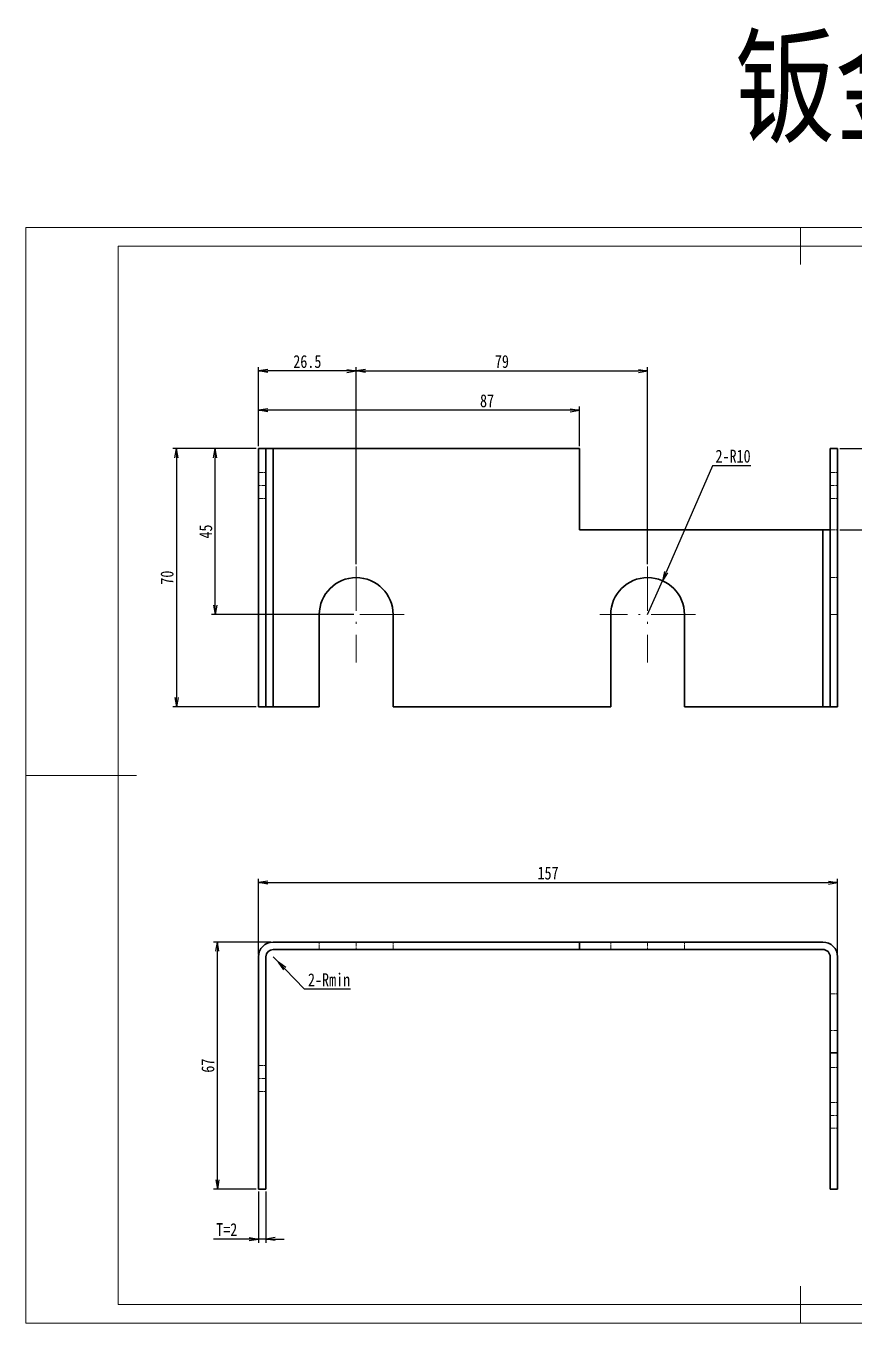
# Model space of a CAD drawing. Header units: millimetres. Extents: x -15766 to 80009, y -9701 to 15159.
# Drawn here: x -3891 to -3666.5, y 2838.5 to 3190.2 of the extents above; entities that cross this region are included whole.
import ezdxf

# ---------------------------------------------------------------- set-up
doc = ezdxf.new("R2010")
doc.units = ezdxf.units.MM
for name, pattern in [('CENTER-HOKUTO_1', [16, 13, -1, 1, -1]), ('DASHDOT', [18.5, 12, -3, 0.5, -3]), ('DASHED', [15, 12, -3]), ('HIDDEN-HOKUTO_1', [2, 1, -1])]:
    doc.linetypes.add(name, pattern=pattern)
doc.layers.get('DEFPOINTS').update_dxf_attribs({"lineweight": 18})
for name, color, linetype, lineweight in [('AM_7', 2, 'CENTER-HOKUTO_1', 18), ('AM_HID', 1, 'HIDDEN-HOKUTO_1', 18), ('AM_VIS', 7, 'Continuous', 18), ('CDRAFT0', 7, 'Continuous', 18), ('DIM', 253, 'Continuous', 20), ('title_frame', 7, 'Continuous', 18), ('word_dim', 9, 'Continuous', 18), ('粗实线层_1', 7, 'Continuous', 15)]:
    doc.layers.add(name, color=color, linetype=linetype, lineweight=lineweight)
doc.styles.add('DIM', font='', dxfattribs={"width": 0.8})
doc.styles.get('DIM').set_extended_font_data('NSimSun')
doc.dimstyles.new('1-1$0', dxfattribs={"dimtxt": 3.5, "dimasz": 2.5, "dimexe": 1, "dimexo": 0.625, "dimgap": 0.8, "dimtad": 1, "dimdsep": 46, "dimtxsty": 'DIM', "dimblk": 'OPEN', "dimcen": 0, "dimdle": 5, "dimclrd": 256, "dimclre": 256, "dimclrt": 3, "dimazin": 3, "dimtfac": 0.5, "dimtmove": 0, "dimatfit": 3, "dimldrblk": 'OPEN', "dimfxl": 0, "dimtolj": 1, "dimarcsym": 0})
doc.dimstyles.new('1-1$4', dxfattribs={"dimtxt": 3.5, "dimasz": 2.5, "dimexe": 1, "dimexo": 0.625, "dimgap": 0.8, "dimtad": 1, "dimtih": 1, "dimtoh": 1, "dimzin": 12, "dimdsep": 46, "dimtxsty": 'DIM', "dimblk": 'OPEN', "dimcen": 0, "dimdle": 5, "dimclrd": 256, "dimclre": 256, "dimclrt": 3, "dimazin": 3, "dimtfac": 0.5, "dimtmove": 0, "dimatfit": 3, "dimldrblk": 'OPEN', "dimfxl": 0, "dimtolj": 1, "dimarcsym": 0})

# ---------------------------------------------------------------- blocks, each defined once
blk = doc.blocks.new('*X1587')
at = {"layer": 'CDRAFT0'}
for p, q in [((420, 297), (0, 297)), ((0, 297), (0, 0)), ((420, 0), (420, 297)), ((0, 0), (420, 0))]:
    blk.add_line(p, q, dxfattribs=at)
at = {"layer": '粗实线层_1'}
for p, q in [((210, 297), (210, 287)), ((415, 292), (25, 292)), ((25, 292), (25, 5)), ((415, 5), (415, 292)), ((0, 148.5), (30, 148.5)), ((420, 148.5), (410, 148.5)), ((210, 0), (210, 10)), ((25, 5), (415, 5))]:
    blk.add_line(p, q, dxfattribs=at)
blk = doc.blocks.new('_OPEN')
at = {"color": 0, "linetype": 'ByBlock', "lineweight": -2}
for p, q in [((-1, 0.166667), (0, 0)), ((-1, -0.166667), (0, 0)), ((0, 0), (-1, 0))]:
    blk.add_line(p, q, dxfattribs=at)
blk = doc.blocks.new('*D1787')
at = {"layer": 'DEFPOINTS', "color": 0, "transparency": 16777216}
for p in [(-3839.08, 2941.78), (-3823.93, 2941.78), (-3827.93, 2874.78)]:
    blk.add_point(p, dxfattribs=at)
at = {"layer": 'word_dim', "linetype": 'Continuous', "lineweight": -2, "transparency": 16777216}
for p, q in [((-3824.55, 2941.78), (-3840.08, 2941.78)), ((-3839.08, 2877.28), (-3839.08, 2939.28)), ((-3828.55, 2874.78), (-3840.08, 2874.78))]:
    blk.add_line(p, q, dxfattribs=at)
at = {"layer": 'word_dim', "lineweight": -2, "transparency": 16777216, "xscale": 2.5, "yscale": 2.5, "zscale": 2.5}
for p, rotation in [((-3839.08, 2941.78), 90), ((-3839.08, 2874.78), 270)]:
    blk.add_blockref('_OPEN', p, dxfattribs=dict(at, rotation=rotation))
at = {"layer": 'word_dim', "color": 3, "transparency": 16777216, "insert": (-3841.63, 2908.28), "char_height": 3.5, "attachment_point": 5, "rotation": 90, "style": 'DIM'}
blk.add_mtext('\\A1;67', dxfattribs=at)
blk = doc.blocks.new('*D1788')
at = {"layer": 'DEFPOINTS', "color": 0, "transparency": 16777216}
for p in [(-3827.93, 2874.78), (-3825.93, 2874.78), (-3827.93, 2861.27)]:
    blk.add_point(p, dxfattribs=at)
at = {"layer": 'word_dim', "linetype": 'Continuous', "lineweight": -2, "transparency": 16777216}
for p, q in [((-3827.93, 2874.16), (-3827.93, 2860.27)), ((-3825.93, 2874.16), (-3825.93, 2860.27)), ((-3830.43, 2861.27), (-3840.14, 2861.27)), ((-3825.93, 2861.27), (-3827.93, 2861.27)), ((-3823.43, 2861.27), (-3820.93, 2861.27))]:
    blk.add_line(p, q, dxfattribs=at)
at = {"layer": 'word_dim', "lineweight": -2, "transparency": 16777216, "xscale": 2.5, "yscale": 2.5, "zscale": 2.5}
blk.add_blockref('_OPEN', (-3827.93, 2861.27), dxfattribs=at)
at = {"layer": 'word_dim', "lineweight": -2, "transparency": 16777216, "xscale": 2.5, "yscale": 2.5, "zscale": 2.5, "rotation": 180}
blk.add_blockref('_OPEN', (-3825.93, 2861.27), dxfattribs=at)
at = {"layer": 'word_dim', "color": 3, "transparency": 16777216, "insert": (-3836.54, 2863.82), "char_height": 3.5, "attachment_point": 5, "style": 'DIM'}
blk.add_mtext('\\A1;T=2', dxfattribs=at)
blk = doc.blocks.new('*D1789')
at = {"layer": 'DEFPOINTS', "color": 0, "transparency": 16777216}
for p in [(-3670.93, 2957.92), (-3827.93, 2937.78), (-3670.93, 2937.78)]:
    blk.add_point(p, dxfattribs=at)
at = {"layer": 'word_dim', "linetype": 'Continuous', "lineweight": -2, "transparency": 16777216}
for p, q in [((-3827.93, 2938.41), (-3827.93, 2958.92)), ((-3825.43, 2957.92), (-3673.43, 2957.92)), ((-3670.93, 2938.41), (-3670.93, 2958.92))]:
    blk.add_line(p, q, dxfattribs=at)
at = {"layer": 'word_dim', "lineweight": -2, "transparency": 16777216, "xscale": 2.5, "yscale": 2.5, "zscale": 2.5, "rotation": 180}
blk.add_blockref('_OPEN', (-3827.93, 2957.92), dxfattribs=at)
at = {"layer": 'word_dim', "lineweight": -2, "transparency": 16777216, "xscale": 2.5, "yscale": 2.5, "zscale": 2.5}
blk.add_blockref('_OPEN', (-3670.93, 2957.92), dxfattribs=at)
at = {"layer": 'word_dim', "color": 3, "transparency": 16777216, "insert": (-3749.43, 2960.47), "char_height": 3.5, "attachment_point": 5, "style": 'DIM'}
blk.add_mtext('\\A1;157', dxfattribs=at)
blk = doc.blocks.new('*D1790')
at = {"layer": 'DEFPOINTS', "color": 0, "transparency": 16777216}
for p in [(-3823.93, 2937.78), (-3822.54, 2936.35)]:
    blk.add_point(p, dxfattribs=at)
at = {"layer": 'word_dim', "linetype": 'Continuous', "lineweight": -2, "transparency": 16777216}
for p, q in [((-3823.93, 2937.78), (-3822.54, 2936.35)), ((-3815.41, 2929.01), (-3820.79, 2934.55)), ((-3802.99, 2929.01), (-3815.41, 2929.01))]:
    blk.add_line(p, q, dxfattribs=at)
at = {"layer": 'word_dim', "lineweight": -2, "transparency": 16777216, "xscale": 2.5, "yscale": 2.5, "zscale": 2.5, "rotation": 134.1638758382566}
blk.add_blockref('_OPEN', (-3822.54, 2936.35), dxfattribs=at)
at = {"layer": 'word_dim', "color": 3, "transparency": 16777216, "insert": (-3808.8, 2931.56), "char_height": 3.5, "attachment_point": 5, "style": 'DIM'}
blk.add_mtext('\\A1;2-Rmin', dxfattribs=at)
blk = doc.blocks.new('*D1791')
at = {"layer": 'DEFPOINTS', "color": 0, "transparency": 16777216}
for p in [(-3839.66, 3075.59), (-3827.93, 3075.59), (-3801.43, 3030.59)]:
    blk.add_point(p, dxfattribs=at)
at = {"layer": 'word_dim', "linetype": 'Continuous', "lineweight": -2, "transparency": 16777216}
for p, q in [((-3828.55, 3075.59), (-3840.66, 3075.59)), ((-3839.66, 3033.09), (-3839.66, 3073.09)), ((-3802.05, 3030.59), (-3840.66, 3030.59))]:
    blk.add_line(p, q, dxfattribs=at)
at = {"layer": 'word_dim', "lineweight": -2, "transparency": 16777216, "xscale": 2.5, "yscale": 2.5, "zscale": 2.5}
for p, rotation in [((-3839.66, 3075.59), 90), ((-3839.66, 3030.59), 270)]:
    blk.add_blockref('_OPEN', p, dxfattribs=dict(at, rotation=rotation))
at = {"layer": 'word_dim', "color": 3, "transparency": 16777216, "insert": (-3842.21, 3053.09), "char_height": 3.5, "attachment_point": 5, "rotation": 90, "style": 'DIM'}
blk.add_mtext('\\A1;45', dxfattribs=at)
blk = doc.blocks.new('*D1792')
at = {"layer": 'DEFPOINTS', "color": 0, "transparency": 16777216}
for p in [(-3827.93, 3075.59), (-3850.15, 3005.59), (-3827.93, 3005.59)]:
    blk.add_point(p, dxfattribs=at)
at = {"layer": 'word_dim', "linetype": 'Continuous', "lineweight": -2, "transparency": 16777216}
for p, q in [((-3828.55, 3075.59), (-3851.15, 3075.59)), ((-3850.15, 3073.09), (-3850.15, 3008.09)), ((-3828.55, 3005.59), (-3851.15, 3005.59))]:
    blk.add_line(p, q, dxfattribs=at)
at = {"layer": 'word_dim', "lineweight": -2, "transparency": 16777216, "xscale": 2.5, "yscale": 2.5, "zscale": 2.5}
for p, rotation in [((-3850.15, 3075.59), 90), ((-3850.15, 3005.59), 270)]:
    blk.add_blockref('_OPEN', p, dxfattribs=dict(at, rotation=rotation))
at = {"layer": 'word_dim', "color": 3, "transparency": 16777216, "insert": (-3852.7, 3040.59), "char_height": 3.5, "attachment_point": 5, "rotation": 90, "style": 'DIM'}
blk.add_mtext('\\A1;70', dxfattribs=at)
blk = doc.blocks.new('*D1793')
at = {"layer": 'DEFPOINTS', "color": 0, "transparency": 16777216}
for p in [(-3827.93, 3096.62), (-3827.93, 3075.59), (-3801.43, 3043.59)]:
    blk.add_point(p, dxfattribs=at)
at = {"layer": 'word_dim', "linetype": 'Continuous', "lineweight": -2, "transparency": 16777216}
for p, q in [((-3827.93, 3076.21), (-3827.93, 3097.62)), ((-3803.93, 3096.62), (-3825.43, 3096.62)), ((-3801.43, 3044.21), (-3801.43, 3097.62))]:
    blk.add_line(p, q, dxfattribs=at)
at = {"layer": 'word_dim', "lineweight": -2, "transparency": 16777216, "xscale": 2.5, "yscale": 2.5, "zscale": 2.5, "rotation": 180}
blk.add_blockref('_OPEN', (-3827.93, 3096.62), dxfattribs=at)
at = {"layer": 'word_dim', "lineweight": -2, "transparency": 16777216, "xscale": 2.5, "yscale": 2.5, "zscale": 2.5}
blk.add_blockref('_OPEN', (-3801.43, 3096.62), dxfattribs=at)
at = {"layer": 'word_dim', "color": 3, "transparency": 16777216, "insert": (-3814.68, 3099.17), "char_height": 3.5, "attachment_point": 5, "style": 'DIM'}
blk.add_mtext('\\A1;26.5', dxfattribs=at)
blk = doc.blocks.new('*D1794')
at = {"layer": 'DEFPOINTS', "color": 0, "transparency": 16777216}
for p in [(-3827.93, 3085.97), (-3827.93, 3075.59), (-3740.93, 3075.59)]:
    blk.add_point(p, dxfattribs=at)
at = {"layer": 'word_dim', "linetype": 'Continuous', "lineweight": -2, "transparency": 16777216}
for p, q in [((-3827.93, 3076.21), (-3827.93, 3086.97)), ((-3743.43, 3085.97), (-3825.43, 3085.97)), ((-3740.93, 3076.21), (-3740.93, 3086.97))]:
    blk.add_line(p, q, dxfattribs=at)
at = {"layer": 'word_dim', "lineweight": -2, "transparency": 16777216, "xscale": 2.5, "yscale": 2.5, "zscale": 2.5, "rotation": 180}
blk.add_blockref('_OPEN', (-3827.93, 3085.97), dxfattribs=at)
at = {"layer": 'word_dim', "lineweight": -2, "transparency": 16777216, "xscale": 2.5, "yscale": 2.5, "zscale": 2.5}
blk.add_blockref('_OPEN', (-3740.93, 3085.97), dxfattribs=at)
at = {"layer": 'word_dim', "color": 3, "transparency": 16777216, "insert": (-3765.96, 3088.52), "char_height": 3.5, "attachment_point": 5, "style": 'DIM'}
blk.add_mtext('\\A1;87', dxfattribs=at)
blk = doc.blocks.new('*D1795')
at = {"layer": 'DEFPOINTS', "color": 0, "transparency": 16777216}
for p in [(-3722.43, 3096.62), (-3801.43, 3043.59), (-3722.43, 3043.59)]:
    blk.add_point(p, dxfattribs=at)
at = {"layer": 'word_dim', "linetype": 'Continuous', "lineweight": -2, "transparency": 16777216}
for p, q in [((-3801.43, 3044.21), (-3801.43, 3097.62)), ((-3798.93, 3096.62), (-3724.93, 3096.62)), ((-3722.43, 3044.21), (-3722.43, 3097.62))]:
    blk.add_line(p, q, dxfattribs=at)
at = {"layer": 'word_dim', "lineweight": -2, "transparency": 16777216, "xscale": 2.5, "yscale": 2.5, "zscale": 2.5, "rotation": 180}
blk.add_blockref('_OPEN', (-3801.43, 3096.62), dxfattribs=at)
at = {"layer": 'word_dim', "lineweight": -2, "transparency": 16777216, "xscale": 2.5, "yscale": 2.5, "zscale": 2.5}
blk.add_blockref('_OPEN', (-3722.43, 3096.62), dxfattribs=at)
at = {"layer": 'word_dim', "color": 3, "transparency": 16777216, "insert": (-3761.93, 3099.17), "char_height": 3.5, "attachment_point": 5, "style": 'DIM'}
blk.add_mtext('\\A1;79', dxfattribs=at)
blk = doc.blocks.new('*D1808')
at = {"layer": 'DEFPOINTS', "color": 0, "transparency": 16777216}
for p in [(-3670.93, 3075.59), (-3656.85, 3075.59), (-3670.93, 3053.59)]:
    blk.add_point(p, dxfattribs=at)
at = {"layer": 'word_dim', "linetype": 'Continuous', "lineweight": -2, "transparency": 16777216}
for p, q in [((-3670.3, 3075.59), (-3655.85, 3075.59)), ((-3656.85, 3056.09), (-3656.85, 3073.09)), ((-3670.3, 3053.59), (-3655.85, 3053.59))]:
    blk.add_line(p, q, dxfattribs=at)
at = {"layer": 'word_dim', "lineweight": -2, "transparency": 16777216, "xscale": 2.5, "yscale": 2.5, "zscale": 2.5}
for p, rotation in [((-3656.85, 3075.59), 90), ((-3656.85, 3053.59), 270)]:
    blk.add_blockref('_OPEN', p, dxfattribs=dict(at, rotation=rotation))
at = {"layer": 'word_dim', "color": 3, "transparency": 16777216, "insert": (-3659.4, 3064.59), "char_height": 3.5, "attachment_point": 5, "rotation": 90, "style": 'DIM'}
blk.add_mtext('\\A1;22', dxfattribs=at)
blk = doc.blocks.new('*D1809')
at = {"layer": 'DEFPOINTS', "color": 0, "transparency": 16777216}
for p in [(-3718.44, 3039.76), (-3722.43, 3030.59)]:
    blk.add_point(p, dxfattribs=at)
at = {"layer": 'word_dim', "linetype": 'Continuous', "lineweight": -2, "transparency": 16777216}
for p, q in [((-3704.85, 3070.95), (-3717.44, 3042.05)), ((-3694.49, 3070.95), (-3704.85, 3070.95)), ((-3722.43, 3030.59), (-3718.44, 3039.76))]:
    blk.add_line(p, q, dxfattribs=at)
at = {"layer": 'word_dim', "lineweight": -2, "transparency": 16777216, "xscale": 2.5, "yscale": 2.5, "zscale": 2.5, "rotation": 246.461384776018}
blk.add_blockref('_OPEN', (-3718.44, 3039.76), dxfattribs=at)
at = {"layer": 'word_dim', "color": 3, "transparency": 16777216, "insert": (-3699.27, 3073.5), "char_height": 3.5, "attachment_point": 5, "style": 'DIM'}
blk.add_mtext('\\A1;2-R10', dxfattribs=at)

msp = doc.modelspace()

# ---------------------------------------------------------------- linework, layer by layer
at = {"layer": 'AM_7', "color": 2, "linetype": 'DASHDOT', "lineweight": 13, "ltscale": 0.059961}
for p, q in [((-3828.12808, 3065.58978), (-3825.72964, 3065.58978)), ((-3673.12808, 3030.58978), (-3670.72964, 3030.58978)), ((-3673.12808, 2917.7807), (-3670.72964, 2917.7807)), ((-3828.12808, 2904.7807), (-3825.72964, 2904.7807))]:
    msp.add_line(p, q, dxfattribs=at)
at = {"layer": 'AM_7', "color": 2, "linetype": 'DASHDOT', "lineweight": 13, "ltscale": 0.06001}
for p, q in [((-3670.72964, 3065.58978), (-3673.13003, 3065.58978)), ((-3801.42886, 2939.58051), (-3801.42886, 2941.9809)), ((-3722.42886, 2939.58051), (-3722.42886, 2941.9809)), ((-3670.72964, 2894.7807), (-3673.13003, 2894.7807))]:
    msp.add_line(p, q, dxfattribs=at)
at = {"layer": 'AM_7', "color": 2, "linetype": 'DASHDOT', "lineweight": 13}
for p, q in [((-3801.42886, 3043.58978), (-3801.42886, 3017.58978)), ((-3722.42886, 3043.58978), (-3722.42886, 3017.58978)), ((-3788.42886, 3030.58978), (-3814.42886, 3030.58978)), ((-3709.42886, 3030.58978), (-3735.42886, 3030.58978))]:
    msp.add_line(p, q, dxfattribs=at)
at = {"layer": 'AM_HID', "color": 1, "linetype": 'DASHED', "lineweight": 13}
for p, q in [((-3823.92886, 3075.58978), (-3823.92886, 3005.58978)), ((-3674.92886, 3053.58978), (-3674.92886, 3005.58978))]:
    msp.add_line(p, q, dxfattribs=at)
at = {"layer": 'AM_HID', "color": 1, "linetype": 'DASHED', "lineweight": 13, "ltscale": 0.05}
for p, q in [((-3827.92886, 3069.08978), (-3825.92886, 3069.08978)), ((-3670.92886, 3069.08978), (-3672.92886, 3069.08978)), ((-3827.92886, 3062.08978), (-3825.92886, 3062.08978)), ((-3670.92886, 3062.08978), (-3672.92886, 3062.08978)), ((-3670.92886, 3053.58978), (-3672.92886, 3053.58978)), ((-3672.92886, 3040.58978), (-3670.92886, 3040.58978)), ((-3670.92886, 3030.58978), (-3672.92886, 3030.58978)), ((-3670.92886, 3030.58978), (-3672.92886, 3030.58978)), ((-3811.42886, 2941.7807), (-3811.42886, 2939.7807)), ((-3791.42886, 2941.7807), (-3791.42886, 2939.7807)), ((-3732.42886, 2941.7807), (-3732.42886, 2939.7807)), ((-3712.42886, 2941.7807), (-3712.42886, 2939.7807)), ((-3670.92886, 2927.7807), (-3672.92886, 2927.7807)), ((-3827.92886, 2908.2807), (-3825.92886, 2908.2807)), ((-3670.92886, 2907.7807), (-3672.92886, 2907.7807)), ((-3827.92886, 2901.2807), (-3825.92886, 2901.2807)), ((-3670.92886, 2898.2807), (-3672.92886, 2898.2807)), ((-3670.92886, 2891.2807), (-3672.92886, 2891.2807))]:
    msp.add_line(p, q, dxfattribs=at)
at = {"layer": 'AM_VIS', "color": 7, "lineweight": 35}
for p, q in [((-3827.92886, 3075.58978), (-3827.92886, 3005.58978)), ((-3825.92886, 3075.58978), (-3825.92886, 3005.58978)), ((-3823.92886, 3075.58978), (-3823.92886, 3005.58978)), ((-3740.92886, 3075.58978), (-3823.92886, 3075.58978)), ((-3740.92886, 3075.58978), (-3740.92886, 3053.58978)), ((-3672.92886, 3075.58978), (-3672.92886, 3005.58978)), ((-3670.92886, 3075.58978), (-3670.92886, 3005.58978)), ((-3674.92886, 3053.58978), (-3740.92886, 3053.58978)), ((-3674.92886, 3053.58978), (-3674.92886, 3005.58978)), ((-3811.42886, 3030.58978), (-3811.42886, 3005.58978)), ((-3791.42886, 3030.58978), (-3791.42886, 3005.58978)), ((-3732.42886, 3005.58978), (-3732.42886, 3030.58978)), ((-3712.42886, 3005.58978), (-3712.42886, 3030.58978)), ((-3732.42886, 3005.58978), (-3791.42886, 3005.58978)), ((-3674.92886, 3005.58978), (-3712.42886, 3005.58978)), ((-3740.92886, 2941.7807), (-3823.92886, 2941.7807)), ((-3674.92886, 2941.7807), (-3740.92886, 2941.7807)), ((-3827.92886, 2937.7807), (-3827.92886, 2874.7807)), ((-3825.92886, 2937.7807), (-3825.92886, 2874.7807)), ((-3740.92886, 2939.7807), (-3823.92886, 2939.7807)), ((-3674.92886, 2939.7807), (-3740.92886, 2939.7807)), ((-3672.92886, 2937.7807), (-3672.92886, 2911.7807)), ((-3670.92886, 2937.7807), (-3670.92886, 2911.7807)), ((-3672.92886, 2874.7807), (-3672.92886, 2911.7807)), ((-3670.92886, 2874.7807), (-3670.92886, 2911.7807))]:
    msp.add_line(p, q, dxfattribs=at)
at = {"layer": 'AM_VIS', "color": 7, "lineweight": 35, "ltscale": 0.05}
for p, q in [((-3827.92886, 3075.58978), (-3825.92886, 3075.58978)), ((-3823.92886, 3075.58978), (-3825.92886, 3075.58978)), ((-3672.92886, 3075.58978), (-3670.92886, 3075.58978)), ((-3672.92886, 3053.58978), (-3674.92886, 3053.58978)), ((-3827.92886, 3005.58978), (-3825.92886, 3005.58978)), ((-3823.92886, 3005.58978), (-3825.92886, 3005.58978)), ((-3672.92886, 3005.58978), (-3674.92886, 3005.58978)), ((-3672.92886, 3005.58978), (-3670.92886, 3005.58978)), ((-3740.92886, 2941.7807), (-3740.92886, 2939.7807)), ((-3670.92886, 2911.7807), (-3672.92886, 2911.7807)), ((-3827.92886, 2874.7807), (-3825.92886, 2874.7807)), ((-3672.92886, 2874.7807), (-3670.92886, 2874.7807))]:
    msp.add_line(p, q, dxfattribs=at)
at = {"layer": 'AM_VIS', "color": 7, "lineweight": 35, "ltscale": 0.3125}
msp.add_line((-3811.42886, 3005.58978), (-3823.92886, 3005.58978), dxfattribs=at)
at = {"layer": 'AM_VIS', "color": 7, "lineweight": 35}
for centre, radius, start, end in [((-3801.42886, 3030.58978), 10, 0, 179.999995), ((-3722.42886, 3030.58978), 10, 0, 179.999995), ((-3823.92886, 2937.7807), 4, 90.0000025, 179.999995), ((-3674.92886, 2937.7807), 4, 0.0000005, 90.0000025), ((-3823.92886, 2937.7807), 2, 90.0000025, 179.999995), ((-3674.92886, 2937.7807), 2, 0.0000005, 90.0000025)]:
    msp.add_arc(centre, radius, start, end, dxfattribs=at)

# ---------------------------------------------------------------- block references
at = {"layer": 'title_frame'}
msp.add_blockref('*X1587', (-3890.96541, 2838.48453), dxfattribs=at)

# ---------------------------------------------------------------- texts
at = {"layer": 'DIM', "insert": (-3698.82309, 3186.22334), "char_height": 25, "width": 104.980501, "attachment_point": 1, "style": 'DIM'}
msp.add_mtext('{\\C3;钣金}', dxfattribs=at)

# ---------------------------------------------------------------- dimensions: what is measured, and where the dimension line sits
at = {"layer": 'word_dim', "color": 3, "true_color": 0x00ff00}
for base, p2, picture, middle in [((-3827.92886, 3096.62236), (-3827.92886, 3075.58978), '*D1793', (-3814.67886, 3099.17236)), ((-3722.42886, 3096.62236), (-3722.42886, 3043.58978), '*D1795', (-3761.92886, 3099.17236))]:
    dim = msp.add_linear_dim(base=base, p1=(-3801.42886, 3043.58978), p2=p2, dimstyle='1-1$0', dxfattribs=at)
    dim.commit()
    dim.dimension.update_dxf_attribs({"geometry": picture, "text_midpoint": middle})
for base, p1, p2, picture, middle in [((-3827.92886, 3085.96898), (-3740.92886, 3075.58978), (-3827.92886, 3075.58978), '*D1794', (-3765.9631, 3085.96898)), ((-3670.92886, 2957.91703), (-3827.92886, 2937.7807), (-3670.92886, 2937.7807), '*D1789', (-3749.42886, 2957.91703))]:
    dim = msp.add_linear_dim(base=base, p1=p1, p2=p2, dimstyle='1-1$0', dxfattribs=at)
    dim.commit()
    dim.dimension.update_dxf_attribs({"geometry": picture, "text_midpoint": middle, "dimtype": 160})
for base, p1, p2, picture, middle in [((-3850.15066, 3005.58978), (-3827.92886, 3075.58978), (-3827.92886, 3005.58978), '*D1792', (-3852.70066, 3040.58978)), ((-3839.65792, 3075.58978), (-3801.42886, 3030.58978), (-3827.92886, 3075.58978), '*D1791', (-3842.20792, 3053.08978)), ((-3656.85156, 3075.58978), (-3670.92886, 3053.58978), (-3670.92886, 3075.58978), '*D1808', (-3659.40156, 3064.58978)), ((-3839.07568, 2941.7807), (-3827.92886, 2874.7807), (-3823.92886, 2941.7807), '*D1787', (-3841.62568, 2908.2807))]:
    dim = msp.add_linear_dim(base=base, p1=p1, p2=p2, angle=90, dimstyle='1-1$0', dxfattribs=at)
    dim.commit()
    dim.dimension.update_dxf_attribs({"geometry": picture, "text_midpoint": middle})
dim = msp.add_radius_dim(center=(-3722.42886, 3030.58978), mpoint=(-3718.43519, 3039.75769), dimstyle='1-1$4', override={"dimpost": '2-R<>'}, dxfattribs=at)
dim.commit()
dim.dimension.update_dxf_attribs({"geometry": '*D1809', "text_midpoint": (-3699.27026, 3070.95359), "dimtype": 164})
dim = msp.add_radius_dim(center=(-3823.92886, 2937.7807), mpoint=(-3822.53543, 2936.346), text='2-Rmin', dimstyle='1-1$4', dxfattribs=at)
dim.commit()
dim.dimension.update_dxf_attribs({"geometry": '*D1790', "text_midpoint": (-3808.80173, 2929.01129), "dimtype": 164})
dim = msp.add_linear_dim(base=(-3827.92886, 2861.27242), p1=(-3825.92886, 2874.7807), p2=(-3827.92886, 2874.7807), dimstyle='1-1$0', override={"dimpost": 'T=<>'}, dxfattribs=at)
dim.commit()
dim.dimension.update_dxf_attribs({"geometry": '*D1788', "text_midpoint": (-3836.53664, 2863.82242)})

doc.saveas('drawing.dxf')
